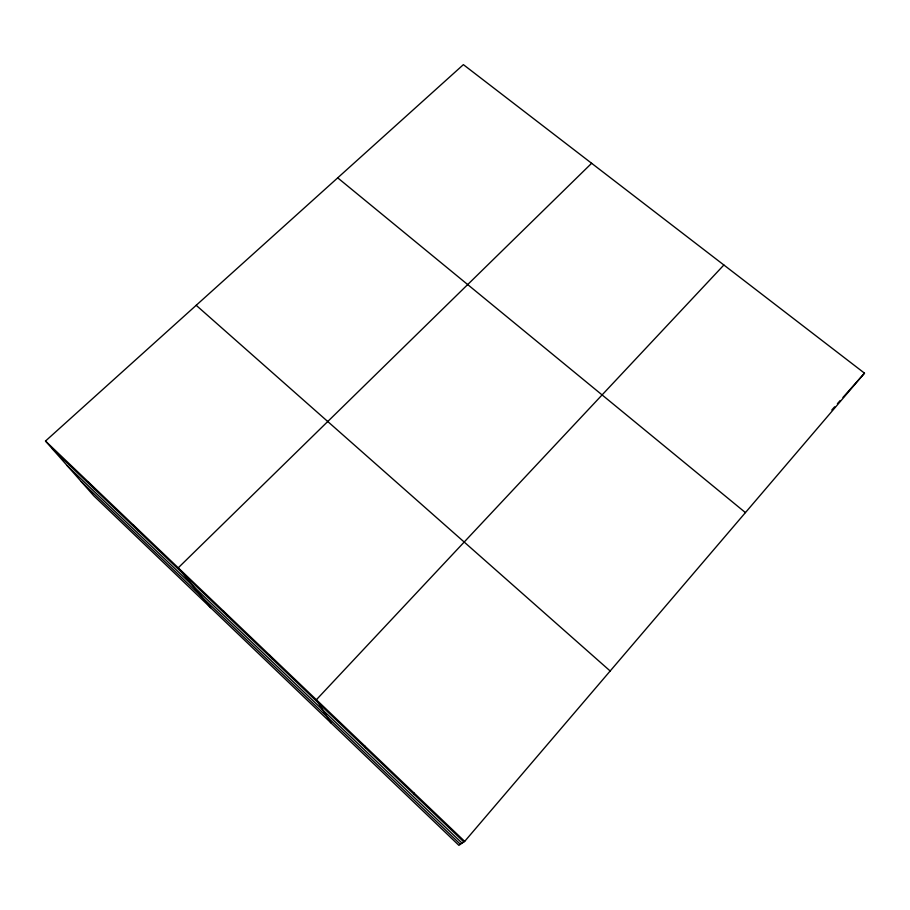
<?xml version="1.0" encoding="UTF-8"?>
<svg xmlns="http://www.w3.org/2000/svg" width="910" height="910" viewBox="0 0 910 910"><rect width="100%" height="100%" fill="white"/><g stroke="black" fill="none" stroke-linecap="round" stroke-linejoin="round"><path stroke-width="1.36" d="M464.691 841.363L864.5 373.168L463.383 64.644L45.5 441.043L93.935 495.984L458.902 845.356L464.691 841.363L45.5 441.043M831.82 409.966L834.618 406.827M837.405 403.676L840.203 400.525M842.979 397.408L864.5 373.168M723.871 265.003L316.384 699.733L330.956 722.881M591.625 163.288L178.246 567.817L210.631 607.698M337.701 177.848L745.438 512.603M196.196 305.305L610.178 671M52.359 448.823L463.861 841.943M67.192 465.658L462.075 843.172M81.286 481.64L460.392 844.321M88.725 482.323L94.879 489.443M132.962 524.57L138.365 530.985M223.223 610.769L227.034 615.695M269.258 654.734L272.226 658.863M364.637 745.813L365.786 748.247M414.061 793.008L414.243 794.532"/></g></svg>
